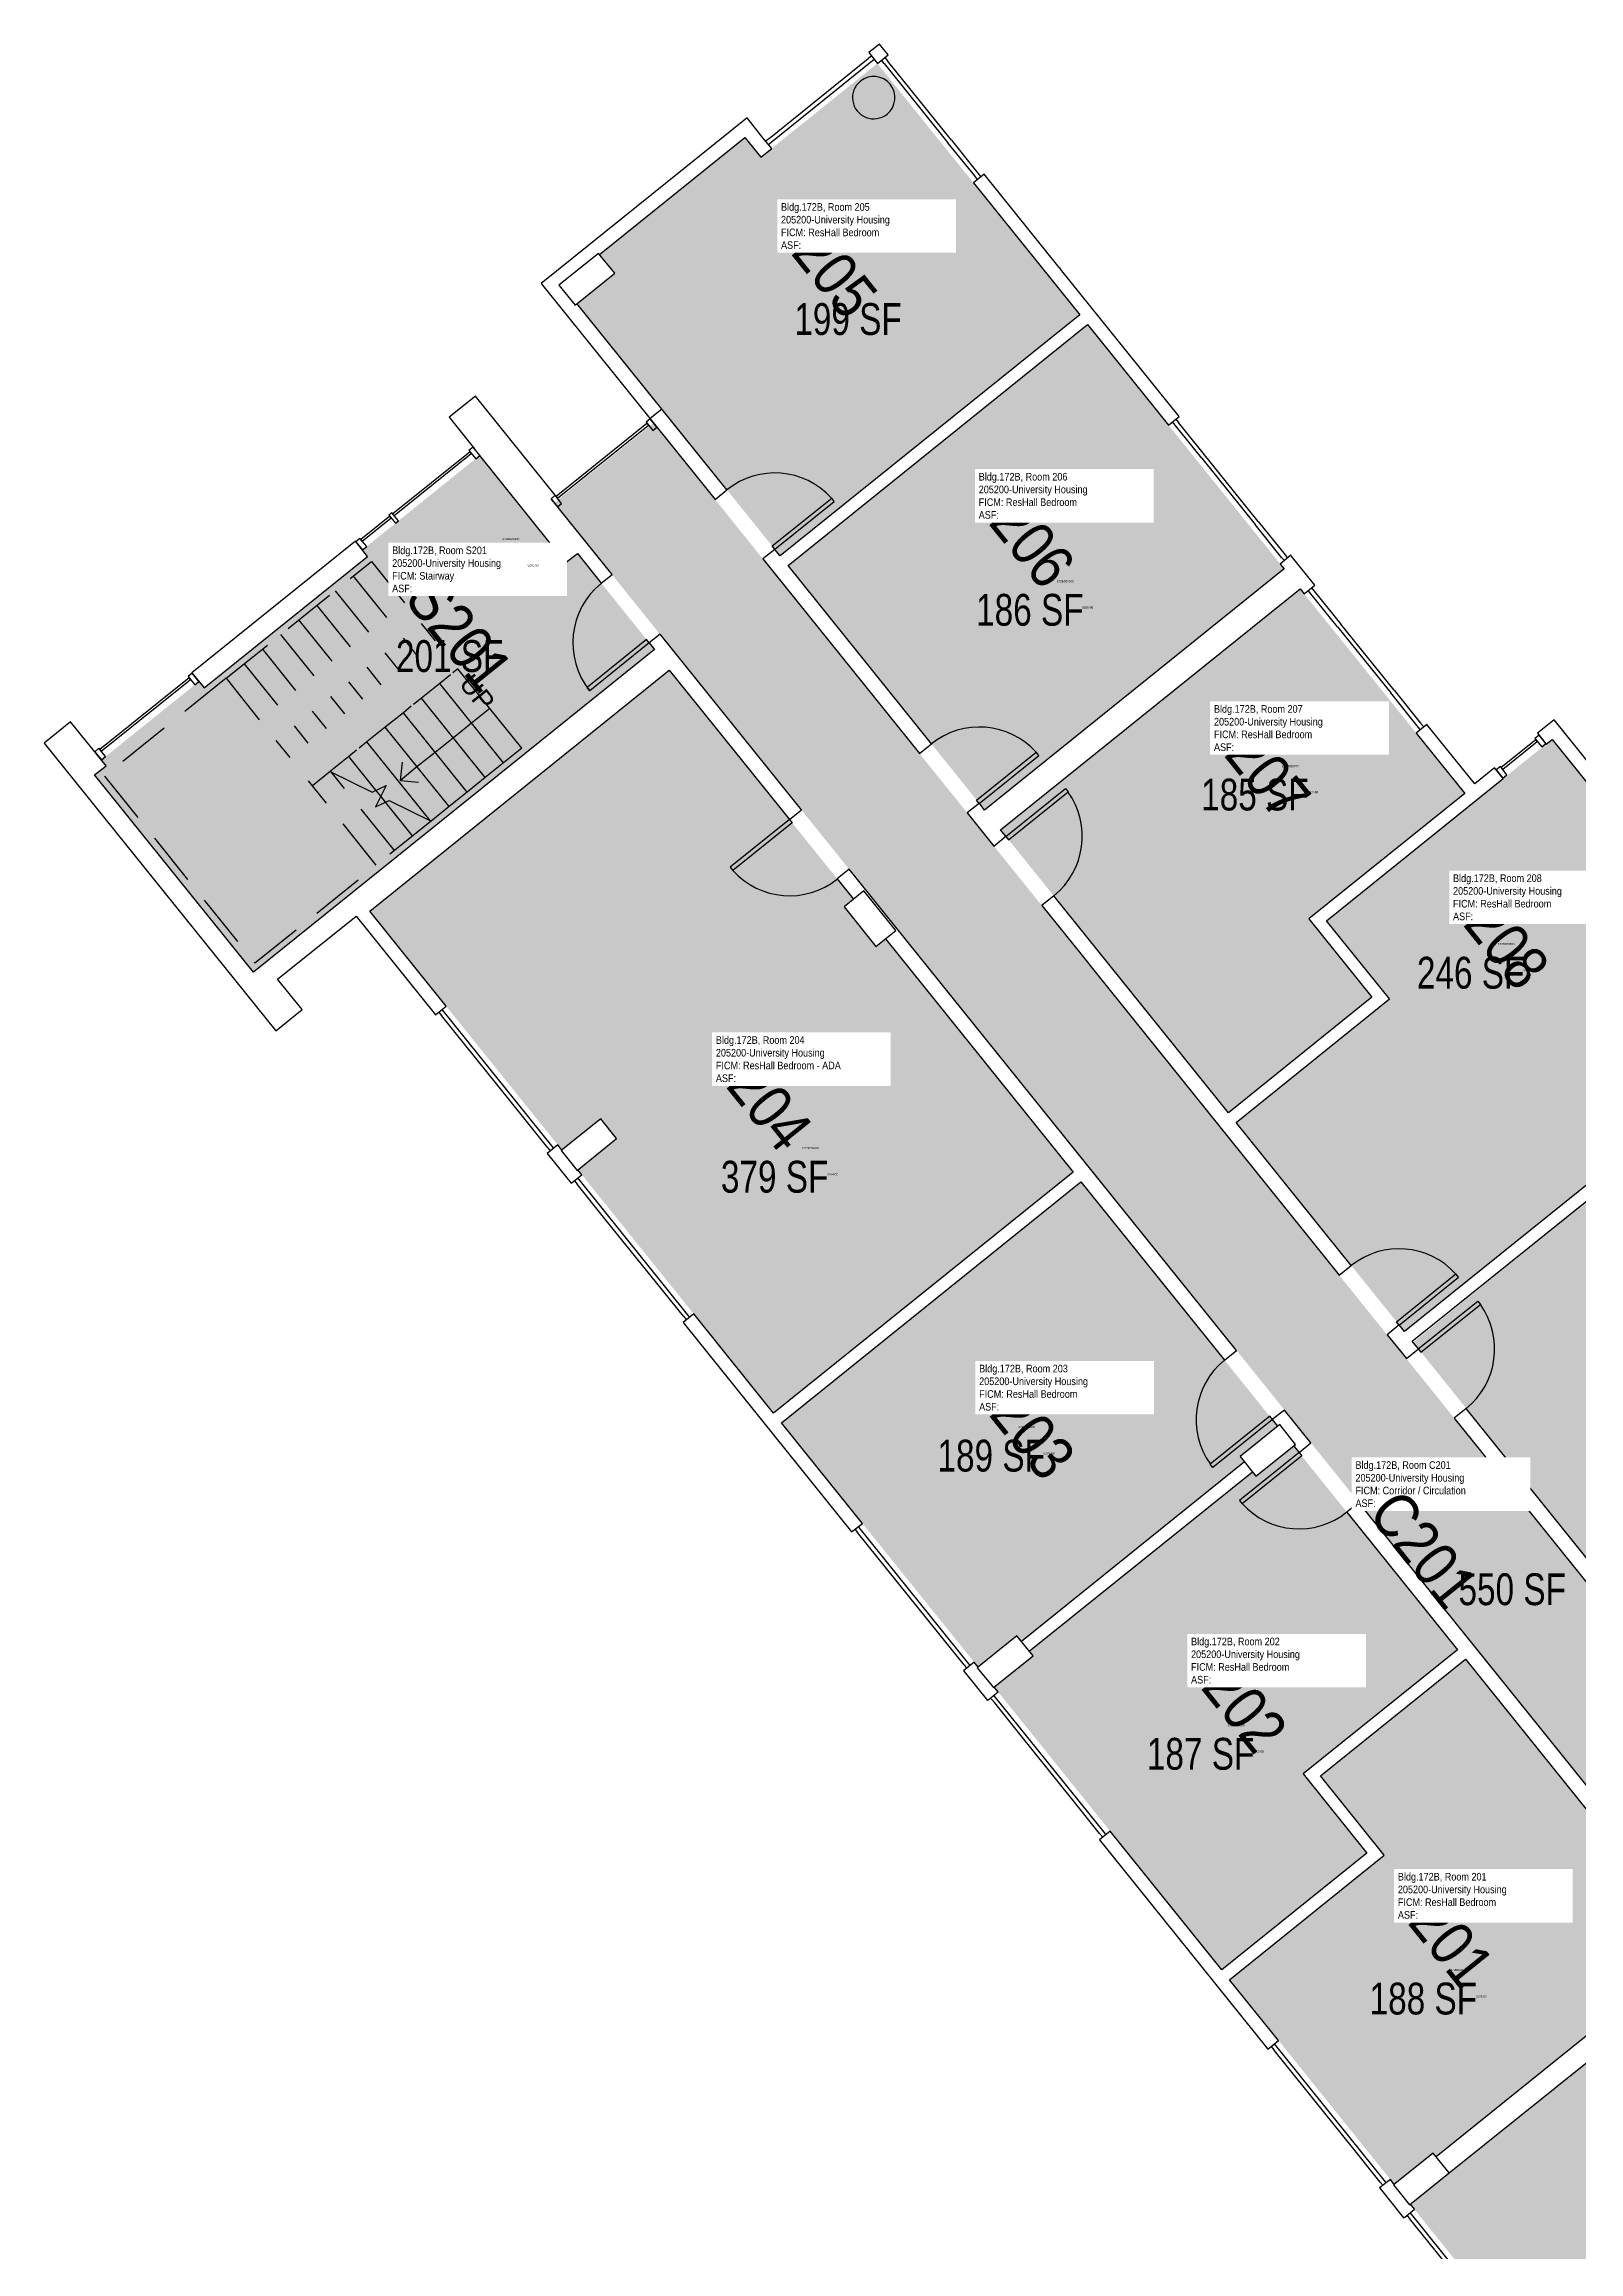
# Model space of a CAD drawing. Header units: inches. Extents: x 69233640 to 69235941, y 27660565 to 27663153.
# Drawn here: x 69233640 to 69234363, y 27662112 to 27663153 of the extents above; entities that cross this region are included whole.
import ezdxf
from ezdxf.enums import TextEntityAlignment as Align

# ---------------------------------------------------------------- set-up
doc = ezdxf.new("R2010")
doc.units = ezdxf.units.IN
doc.header["$LTSCALE"] = 100
doc.header["$MEASUREMENT"] = 0
doc.linetypes.add('DASHED2', pattern=[0.375, 0.25, -0.125])
for name, color, linetype in [('A-COLS', 5, 'CONTINUOUS'), ('A-DOOR', 2, 'CONTINUOUS'), ('A-FLOR', 3, 'CONTINUOUS'), ('A-GLAZ', 1, 'CONTINUOUS'), ('A-IDEN-RNUM', 7, 'CONTINUOUS'), ('A-IDEN-SNUM', 4, 'CONTINUOUS'), ('A-IDEN-VNUM', 4, 'CONTINUOUS'), ('A-WALL', 5, 'CONTINUOUS'), ('AREA-TEXT', 3, 'CONTINUOUS'), ('Rooms-Category-Color', 7, 'CONTINUOUS'), ('Rooms-College-Color', 7, 'CONTINUOUS'), ('Rooms-Department-Color', 7, 'CONTINUOUS'), ('Rooms-Division-Color', 7, 'CONTINUOUS'), ('Rooms-Information', 7, 'CONTINUOUS')]:
    doc.layers.add(name, color=color, linetype=linetype)
doc.styles.add('Arial', font='arial.ttf')
doc.styles.add('CP_AREA', font='arial.ttf', dxfattribs={"height": 15})
doc.styles.add('CP_ROOMSNUMBER', font='arial.ttf', dxfattribs={"height": 1})
doc.styles.add('CP_ROOMVNUMBER', font='arial.ttf', dxfattribs={"width": 0.85, "height": 0.075})

# ---------------------------------------------------------------- blocks, each defined once
blk = doc.blocks.new('Single-Flush Vision - 36_ x 84__90 MIN-2053313-LEVEL 2')
at = {"layer": 'A-DOOR'}
for p, q in [((16, -3.25), (16, -39.25)), ((18, -3.25), (16, -3.25)), ((18, -3.25), (18, -39.25)), ((18, -39.25), (16, -39.25))]:
    blk.add_line(p, q, dxfattribs=at)
at = {"layer": 'A-DOOR', "lineweight": 25}
blk.add_arc((18, -3.25), 36, 180, 270, dxfattribs=at)
blk = doc.blocks.new('08_Single-Flush - 08 Door_Single-Flush  3_-0_ x 7_-0_-3899613-LEVEL 2')
at = {"layer": 'A-DOOR'}
for p, q in [((16, 3.6), (16, 39.6)), ((18, 39.6), (16, 39.6)), ((18, 3.6), (18, 39.6)), ((18, 3.6), (16, 3.6))]:
    blk.add_line(p, q, dxfattribs=at)
at = {"layer": 'A-DOOR', "lineweight": 25}
blk.add_arc((18, 3.6), 36, 93.1847, 180, dxfattribs=at)
blk = doc.blocks.new('08_Single-Flush - 08 Door_Single-Flush  3_-0_ x 7_-0_-3899614-LEVEL 2')
at = {"layer": 'A-DOOR'}
for p, q in [((16, -3.6), (16, -39.6)), ((18, -3.6), (16, -3.6)), ((18, -3.6), (18, -39.6)), ((18, -39.6), (16, -39.6))]:
    blk.add_line(p, q, dxfattribs=at)
at = {"layer": 'A-DOOR', "lineweight": 25}
blk.add_arc((18, -3.6), 36, 180, 266.8153, dxfattribs=at)

msp = doc.modelspace()

# ---------------------------------------------------------------- hatches: boundary and pattern name
at = {"layer": 'Rooms-Category-Color', "true_color": 0x728ef3}
for points in [[(69233901.5, 27663054.2), (69233908.7, 27663045.3), (69233890.9, 27663031), (69233929.2, 27662983.4), (69233930.9, 27662981.3), (69233932.6, 27662979.2), (69233986.7, 27662912), (69234127.9, 27663025.7), (69234032.5, 27663144.2), (69233977.6, 27663100), (69233970.1, 27663109.3)], [(69234083.1, 27662792.2), (69234224.3, 27662905.9), (69234131.6, 27663021.1), (69233990.4, 27662907.5)], [(69234231.8, 27662896.5), (69234090.6, 27662782.9), (69234198, 27662649.5), (69234265.7, 27662704), (69234236, 27662740.9), (69234309.5, 27662800)], [(69233983.6, 27662507.8), (69234124.9, 27662621.5), (69234036.3, 27662731.5), (69234031.8, 27662727.9), (69234016.8, 27662746.6), (69234021.3, 27662750.2), (69233934.4, 27662858.1), (69233793.2, 27662744.5), (69233883.8, 27662631.9), (69233902.1, 27662646.6), (69233909.6, 27662637.3), (69233891.3, 27662622.6)], [(69234315.7, 27662797.5), (69234313.1, 27662795.4), (69234244.3, 27662740), (69234274, 27662703.1), (69234201.6, 27662644.9), (69234281, 27662546.3), (69234403.9, 27662645.2), (69234402.2, 27662647.3), (69234420.9, 27662662.4), (69234422.6, 27662660.2), (69234459.6, 27662690), (69234350.6, 27662825.5)], [(69234285.1, 27662541.2), (69234394.1, 27662405.6), (69234461.9, 27662460.2), (69234431.8, 27662497.6), (69234505.3, 27662556.7), (69234428, 27662652.7), (69234409.8, 27662638), (69234407.6, 27662640.6)], [(69234128.5, 27662616.9), (69233987.3, 27662503.3), (69234080, 27662388.1), (69234098.3, 27662402.8), (69234100.5, 27662400.2), (69234205.6, 27662484.8), (69234203.5, 27662487.4), (69234221.2, 27662501.7)], [(69234306, 27662396.3), (69234228.8, 27662492.3), (69234211, 27662478.1), (69234209.3, 27662480.2), (69234104.1, 27662395.6), (69234105.9, 27662393.4), (69234087.6, 27662378.7), (69234194.9, 27662245.3), (69234263.3, 27662300.3), (69234233.2, 27662337.7)], [(69234276.2, 27662144.2), (69234294.6, 27662158.9), (69234295.9, 27662157.2), (69234418.8, 27662256.1), (69234309.7, 27662391.8), (69234241.4, 27662336.8), (69234271.5, 27662299.4), (69234198.6, 27662240.7)], [(69234425.6, 27662248.9), (69234283.8, 27662134.8), (69234436.4, 27661945.1), (69234515.7, 27662008.9), (69234485.5, 27662046.4), (69234544.9, 27662094.2), (69234449.3, 27662213.9), (69234452, 27662216.1)]]:
    msp.add_hatch(color=171, dxfattribs=at).paths.add_polyline_path(points)
at = {"layer": 'Rooms-Category-Color', "true_color": 0xadadad}
for points in [[(69234280.8, 27662535), (69234280.2, 27662535.7), (69234275.3, 27662541.7), (69234194.1, 27662642.6), (69234081.2, 27662783), (69233982.9, 27662905.2), (69233927, 27662974.7), (69233925.1, 27662973.2), (69233880.7, 27662937.5), (69233880.2, 27662937.1), (69233890.6, 27662924.1), (69233896.1, 27662917.3), (69233936.3, 27662867.3), (69234132.4, 27662623.7), (69234230.9, 27662501.3), (69234313.5, 27662398.6), (69234427.6, 27662256.8), (69234430.7, 27662253), (69234457.1, 27662220.1), (69234506.1, 27662159.2), (69234555.1, 27662098.4), (69234584.9, 27662061.3), (69234627.2, 27662008.7), (69234658.2, 27661970.2), (69234658.5, 27661969.8), (69234708.4, 27661907.8), (69234755.2, 27661945.4), (69234670, 27662051.2), (69234586.6, 27662154.9), (69234473.4, 27662295.5), (69234390.3, 27662398.8), (69234282.8, 27662532.4)], [(69233783.2, 27662751.8), (69233927.5, 27662867.9), (69233891.1, 27662913.2), (69233885.7, 27662908.9), (69233880.2, 27662915.7), (69233845.1, 27662959.4), (69233789.8, 27662914.9), (69233792.2, 27662911.8), (69233715.1, 27662849.8), (69233712.7, 27662852.8), (69233666.7, 27662815.8), (69233668.9, 27662813.1), (69233663.5, 27662808.8), (69233738.4, 27662715.8)]]:
    msp.add_hatch(color=253, dxfattribs=at).paths.add_polyline_path(points)
at = {"layer": 'Rooms-College-Color', "true_color": 0xadadad}
for points in [[(69233901.5, 27663054.2), (69233908.7, 27663045.3), (69233890.9, 27663031), (69233929.2, 27662983.4), (69233930.9, 27662981.3), (69233932.6, 27662979.2), (69233986.7, 27662912), (69234127.9, 27663025.7), (69234032.5, 27663144.2), (69233977.6, 27663100), (69233970.1, 27663109.3)], [(69234083.1, 27662792.2), (69234224.3, 27662905.9), (69234131.6, 27663021.1), (69233990.4, 27662907.5)], [(69234280.8, 27662535), (69234280.2, 27662535.7), (69234275.3, 27662541.7), (69234194.1, 27662642.6), (69234081.2, 27662783), (69233982.9, 27662905.2), (69233927, 27662974.7), (69233925.1, 27662973.2), (69233880.7, 27662937.5), (69233880.2, 27662937.1), (69233890.6, 27662924.1), (69233896.1, 27662917.3), (69233936.3, 27662867.3), (69234132.4, 27662623.7), (69234230.9, 27662501.3), (69234313.5, 27662398.6), (69234427.6, 27662256.8), (69234430.7, 27662253), (69234457.1, 27662220.1), (69234506.1, 27662159.2), (69234555.1, 27662098.4), (69234584.9, 27662061.3), (69234627.2, 27662008.7), (69234658.2, 27661970.2), (69234658.5, 27661969.8), (69234708.4, 27661907.8), (69234755.2, 27661945.4), (69234670, 27662051.2), (69234586.6, 27662154.9), (69234473.4, 27662295.5), (69234390.3, 27662398.8), (69234282.8, 27662532.4)], [(69233783.2, 27662751.8), (69233927.5, 27662867.9), (69233891.1, 27662913.2), (69233885.7, 27662908.9), (69233880.2, 27662915.7), (69233845.1, 27662959.4), (69233789.8, 27662914.9), (69233792.2, 27662911.8), (69233715.1, 27662849.8), (69233712.7, 27662852.8), (69233666.7, 27662815.8), (69233668.9, 27662813.1), (69233663.5, 27662808.8), (69233738.4, 27662715.8)], [(69234231.8, 27662896.5), (69234090.6, 27662782.9), (69234198, 27662649.5), (69234265.7, 27662704), (69234236, 27662740.9), (69234309.5, 27662800)], [(69233983.6, 27662507.8), (69234124.9, 27662621.5), (69234036.3, 27662731.5), (69234031.8, 27662727.9), (69234016.8, 27662746.6), (69234021.3, 27662750.2), (69233934.4, 27662858.1), (69233793.2, 27662744.5), (69233883.8, 27662631.9), (69233902.1, 27662646.6), (69233909.6, 27662637.3), (69233891.3, 27662622.6)], [(69234315.7, 27662797.5), (69234313.1, 27662795.4), (69234244.3, 27662740), (69234274, 27662703.1), (69234201.6, 27662644.9), (69234281, 27662546.3), (69234403.9, 27662645.2), (69234402.2, 27662647.3), (69234420.9, 27662662.4), (69234422.6, 27662660.2), (69234459.6, 27662690), (69234350.6, 27662825.5)], [(69234285.1, 27662541.2), (69234394.1, 27662405.6), (69234461.9, 27662460.2), (69234431.8, 27662497.6), (69234505.3, 27662556.7), (69234428, 27662652.7), (69234409.8, 27662638), (69234407.6, 27662640.6)], [(69234128.5, 27662616.9), (69233987.3, 27662503.3), (69234080, 27662388.1), (69234098.3, 27662402.8), (69234100.5, 27662400.2), (69234205.6, 27662484.8), (69234203.5, 27662487.4), (69234221.2, 27662501.7)], [(69234306, 27662396.3), (69234228.8, 27662492.3), (69234211, 27662478.1), (69234209.3, 27662480.2), (69234104.1, 27662395.6), (69234105.9, 27662393.4), (69234087.6, 27662378.7), (69234194.9, 27662245.3), (69234263.3, 27662300.3), (69234233.2, 27662337.7)], [(69234276.2, 27662144.2), (69234294.6, 27662158.9), (69234295.9, 27662157.2), (69234418.8, 27662256.1), (69234309.7, 27662391.8), (69234241.4, 27662336.8), (69234271.5, 27662299.4), (69234198.6, 27662240.7)], [(69234425.6, 27662248.9), (69234283.8, 27662134.8), (69234436.4, 27661945.1), (69234515.7, 27662008.9), (69234485.5, 27662046.4), (69234544.9, 27662094.2), (69234449.3, 27662213.9), (69234452, 27662216.1)]]:
    msp.add_hatch(color=253, dxfattribs=at).paths.add_polyline_path(points)
at = {"layer": 'Rooms-Department-Color', "true_color": 0x604aed}
for points in [[(69233901.5, 27663054.2), (69233908.7, 27663045.3), (69233890.9, 27663031), (69233929.2, 27662983.4), (69233930.9, 27662981.3), (69233932.6, 27662979.2), (69233986.7, 27662912), (69234127.9, 27663025.7), (69234032.5, 27663144.2), (69233977.6, 27663100), (69233970.1, 27663109.3)], [(69234083.1, 27662792.2), (69234224.3, 27662905.9), (69234131.6, 27663021.1), (69233990.4, 27662907.5)], [(69234231.8, 27662896.5), (69234090.6, 27662782.9), (69234198, 27662649.5), (69234265.7, 27662704), (69234236, 27662740.9), (69234309.5, 27662800)], [(69233983.6, 27662507.8), (69234124.9, 27662621.5), (69234036.3, 27662731.5), (69234031.8, 27662727.9), (69234016.8, 27662746.6), (69234021.3, 27662750.2), (69233934.4, 27662858.1), (69233793.2, 27662744.5), (69233883.8, 27662631.9), (69233902.1, 27662646.6), (69233909.6, 27662637.3), (69233891.3, 27662622.6)], [(69234315.7, 27662797.5), (69234313.1, 27662795.4), (69234244.3, 27662740), (69234274, 27662703.1), (69234201.6, 27662644.9), (69234281, 27662546.3), (69234403.9, 27662645.2), (69234402.2, 27662647.3), (69234420.9, 27662662.4), (69234422.6, 27662660.2), (69234459.6, 27662690), (69234350.6, 27662825.5)], [(69234285.1, 27662541.2), (69234394.1, 27662405.6), (69234461.9, 27662460.2), (69234431.8, 27662497.6), (69234505.3, 27662556.7), (69234428, 27662652.7), (69234409.8, 27662638), (69234407.6, 27662640.6)], [(69234128.5, 27662616.9), (69233987.3, 27662503.3), (69234080, 27662388.1), (69234098.3, 27662402.8), (69234100.5, 27662400.2), (69234205.6, 27662484.8), (69234203.5, 27662487.4), (69234221.2, 27662501.7)], [(69234306, 27662396.3), (69234228.8, 27662492.3), (69234211, 27662478.1), (69234209.3, 27662480.2), (69234104.1, 27662395.6), (69234105.9, 27662393.4), (69234087.6, 27662378.7), (69234194.9, 27662245.3), (69234263.3, 27662300.3), (69234233.2, 27662337.7)], [(69234276.2, 27662144.2), (69234294.6, 27662158.9), (69234295.9, 27662157.2), (69234418.8, 27662256.1), (69234309.7, 27662391.8), (69234241.4, 27662336.8), (69234271.5, 27662299.4), (69234198.6, 27662240.7)], [(69234425.6, 27662248.9), (69234283.8, 27662134.8), (69234436.4, 27661945.1), (69234515.7, 27662008.9), (69234485.5, 27662046.4), (69234544.9, 27662094.2), (69234449.3, 27662213.9), (69234452, 27662216.1)]]:
    msp.add_hatch(color=173, dxfattribs=at).paths.add_polyline_path(points)
at = {"layer": 'Rooms-Department-Color', "true_color": 0xacacac}
for points in [[(69234280.8, 27662535), (69234280.2, 27662535.7), (69234275.3, 27662541.7), (69234194.1, 27662642.6), (69234081.2, 27662783), (69233982.9, 27662905.2), (69233927, 27662974.7), (69233925.1, 27662973.2), (69233880.7, 27662937.5), (69233880.2, 27662937.1), (69233890.6, 27662924.1), (69233896.1, 27662917.3), (69233936.3, 27662867.3), (69234132.4, 27662623.7), (69234230.9, 27662501.3), (69234313.5, 27662398.6), (69234427.6, 27662256.8), (69234430.7, 27662253), (69234457.1, 27662220.1), (69234506.1, 27662159.2), (69234555.1, 27662098.4), (69234584.9, 27662061.3), (69234627.2, 27662008.7), (69234658.2, 27661970.2), (69234658.5, 27661969.8), (69234708.4, 27661907.8), (69234755.2, 27661945.4), (69234670, 27662051.2), (69234586.6, 27662154.9), (69234473.4, 27662295.5), (69234390.3, 27662398.8), (69234282.8, 27662532.4)], [(69233783.2, 27662751.8), (69233927.5, 27662867.9), (69233891.1, 27662913.2), (69233885.7, 27662908.9), (69233880.2, 27662915.7), (69233845.1, 27662959.4), (69233789.8, 27662914.9), (69233792.2, 27662911.8), (69233715.1, 27662849.8), (69233712.7, 27662852.8), (69233666.7, 27662815.8), (69233668.9, 27662813.1), (69233663.5, 27662808.8), (69233738.4, 27662715.8)]]:
    msp.add_hatch(color=253, dxfattribs=at).paths.add_polyline_path(points)
at = {"layer": 'Rooms-Division-Color', "true_color": 0x604aed}
for points in [[(69233901.5, 27663054.2), (69233908.7, 27663045.3), (69233890.9, 27663031), (69233929.2, 27662983.4), (69233930.9, 27662981.3), (69233932.6, 27662979.2), (69233986.7, 27662912), (69234127.9, 27663025.7), (69234032.5, 27663144.2), (69233977.6, 27663100), (69233970.1, 27663109.3)], [(69234083.1, 27662792.2), (69234224.3, 27662905.9), (69234131.6, 27663021.1), (69233990.4, 27662907.5)], [(69234231.8, 27662896.5), (69234090.6, 27662782.9), (69234198, 27662649.5), (69234265.7, 27662704), (69234236, 27662740.9), (69234309.5, 27662800)], [(69233983.6, 27662507.8), (69234124.9, 27662621.5), (69234036.3, 27662731.5), (69234031.8, 27662727.9), (69234016.8, 27662746.6), (69234021.3, 27662750.2), (69233934.4, 27662858.1), (69233793.2, 27662744.5), (69233883.8, 27662631.9), (69233902.1, 27662646.6), (69233909.6, 27662637.3), (69233891.3, 27662622.6)], [(69234315.7, 27662797.5), (69234313.1, 27662795.4), (69234244.3, 27662740), (69234274, 27662703.1), (69234201.6, 27662644.9), (69234281, 27662546.3), (69234403.9, 27662645.2), (69234402.2, 27662647.3), (69234420.9, 27662662.4), (69234422.6, 27662660.2), (69234459.6, 27662690), (69234350.6, 27662825.5)], [(69234285.1, 27662541.2), (69234394.1, 27662405.6), (69234461.9, 27662460.2), (69234431.8, 27662497.6), (69234505.3, 27662556.7), (69234428, 27662652.7), (69234409.8, 27662638), (69234407.6, 27662640.6)], [(69234128.5, 27662616.9), (69233987.3, 27662503.3), (69234080, 27662388.1), (69234098.3, 27662402.8), (69234100.5, 27662400.2), (69234205.6, 27662484.8), (69234203.5, 27662487.4), (69234221.2, 27662501.7)], [(69234306, 27662396.3), (69234228.8, 27662492.3), (69234211, 27662478.1), (69234209.3, 27662480.2), (69234104.1, 27662395.6), (69234105.9, 27662393.4), (69234087.6, 27662378.7), (69234194.9, 27662245.3), (69234263.3, 27662300.3), (69234233.2, 27662337.7)], [(69234276.2, 27662144.2), (69234294.6, 27662158.9), (69234295.9, 27662157.2), (69234418.8, 27662256.1), (69234309.7, 27662391.8), (69234241.4, 27662336.8), (69234271.5, 27662299.4), (69234198.6, 27662240.7)], [(69234425.6, 27662248.9), (69234283.8, 27662134.8), (69234436.4, 27661945.1), (69234515.7, 27662008.9), (69234485.5, 27662046.4), (69234544.9, 27662094.2), (69234449.3, 27662213.9), (69234452, 27662216.1)]]:
    msp.add_hatch(color=173, dxfattribs=at).paths.add_polyline_path(points)
at = {"layer": 'Rooms-Division-Color', "true_color": 0xadadad}
for points in [[(69234280.8, 27662535), (69234280.2, 27662535.7), (69234275.3, 27662541.7), (69234194.1, 27662642.6), (69234081.2, 27662783), (69233982.9, 27662905.2), (69233927, 27662974.7), (69233925.1, 27662973.2), (69233880.7, 27662937.5), (69233880.2, 27662937.1), (69233890.6, 27662924.1), (69233896.1, 27662917.3), (69233936.3, 27662867.3), (69234132.4, 27662623.7), (69234230.9, 27662501.3), (69234313.5, 27662398.6), (69234427.6, 27662256.8), (69234430.7, 27662253), (69234457.1, 27662220.1), (69234506.1, 27662159.2), (69234555.1, 27662098.4), (69234584.9, 27662061.3), (69234627.2, 27662008.7), (69234658.2, 27661970.2), (69234658.5, 27661969.8), (69234708.4, 27661907.8), (69234755.2, 27661945.4), (69234670, 27662051.2), (69234586.6, 27662154.9), (69234473.4, 27662295.5), (69234390.3, 27662398.8), (69234282.8, 27662532.4)], [(69233783.2, 27662751.8), (69233927.5, 27662867.9), (69233891.1, 27662913.2), (69233885.7, 27662908.9), (69233880.2, 27662915.7), (69233845.1, 27662959.4), (69233789.8, 27662914.9), (69233792.2, 27662911.8), (69233715.1, 27662849.8), (69233712.7, 27662852.8), (69233666.7, 27662815.8), (69233668.9, 27662813.1), (69233663.5, 27662808.8), (69233738.4, 27662715.8)]]:
    msp.add_hatch(color=253, dxfattribs=at).paths.add_polyline_path(points)

# ---------------------------------------------------------------- linework, layer by layer
at = {"layer": 'A-COLS', "lineweight": -3}
for p, q in [((69233901.1, 27663054.6), (69233882.4, 27663039.6)), ((69233908.7, 27663045.3), (69233901.1, 27663054.6)), ((69233890, 27663030.3), (69233908.7, 27663045.3)), ((69233882.4, 27663039.6), (69233890, 27663030.3)), ((69234026.1, 27662754.1), (69234016.8, 27662746.6)), ((69234041.2, 27662735.4), (69234026.1, 27662754.1)), ((69234016.8, 27662746.6), (69234031.8, 27662727.9)), ((69234031.8, 27662727.9), (69234041.2, 27662735.4)), ((69233902.1, 27662646.6), (69233883.4, 27662631.6)), ((69233909.6, 27662637.3), (69233902.1, 27662646.6)), ((69233883.4, 27662631.6), (69233891, 27662622.3)), ((69233891, 27662622.3), (69233909.6, 27662637.3)), ((69234222.2, 27662502.5), (69234203.5, 27662487.4)), ((69234229.7, 27662493.1), (69234222.2, 27662502.5)), ((69234211, 27662478.1), (69234229.7, 27662493.1)), ((69234203.5, 27662487.4), (69234211, 27662478.1)), ((69234098.3, 27662402.8), (69234079.6, 27662387.7)), ((69234105.9, 27662393.4), (69234098.3, 27662402.8)), ((69234079.6, 27662387.7), (69234087.2, 27662378.4)), ((69234087.2, 27662378.4), (69234105.9, 27662393.4)), ((69234294.6, 27662158.9), (69234275.9, 27662143.9)), ((69234302.1, 27662149.6), (69234294.6, 27662158.9)), ((69234283.4, 27662134.5), (69234302.1, 27662149.6)), ((69234275.9, 27662143.9), (69234283.4, 27662134.5))]:
    msp.add_line(p, q, dxfattribs=at)
for start, end in [(308.8208, 128.8208), (128.8208, 308.8208)]:
    msp.add_arc((69234030.8, 27663128.1), 10, start, end, dxfattribs=at)
at = {"layer": 'A-FLOR', "linetype": 'DASHED2', "lineweight": -3}
for p, q in [((69233725.5, 27662854.3), (69233794, 27662909.4)), ((69233794, 27662909.4), (69233824.1, 27662872)), ((69233785.4, 27662902.5), (69233815.5, 27662865.1)), ((69233768.3, 27662888.7), (69233798.4, 27662851.3)), ((69233776.9, 27662895.6), (69233807, 27662858.2)), ((69233759.7, 27662881.8), (69233789.8, 27662844.4)), ((69233742.6, 27662868), (69233772.7, 27662830.6)), ((69233751.2, 27662874.9), (69233781.3, 27662837.5)), ((69233734, 27662861.1), (69233764.1, 27662823.8)), ((69233725.5, 27662854.3), (69233668.2, 27662808.2)), ((69233725.5, 27662854.3), (69233755.5, 27662816.9)), ((69233668.2, 27662808.2), (69233739, 27662720.1)), ((69233766.2, 27662803.6), (69233764.3, 27662805.9)), ((69233774.6, 27662810.4), (69233766.2, 27662803.6)), ((69233804.9, 27662773.1), (69233775, 27662810.2)), ((69233796.3, 27662766.2), (69233766.2, 27662803.6)), ((69233798.4, 27662798.7), (69233796.1, 27662801.5)), ((69233813.4, 27662780), (69233800.7, 27662795.9)), ((69233822.2, 27662787), (69233796.3, 27662766.2)), ((69233822, 27662786.9), (69233821.7, 27662787.2)), ((69233739, 27662720.1), (69233796.3, 27662766.2))]:
    msp.add_line(p, q, dxfattribs=at)
at = {"layer": 'A-FLOR', "lineweight": -3}
for p, q in [((69233831.3, 27662856), (69233826.2, 27662851.9)), ((69233834.8, 27662858.8), (69233832.4, 27662856.9)), ((69233864.9, 27662821.4), (69233834.8, 27662858.8)), ((69233826.2, 27662851.9), (69233817.6, 27662845)), ((69233856.3, 27662814.5), (69233826.2, 27662851.9)), ((69233809.1, 27662838.1), (69233800.5, 27662831.2)), ((69233812.8, 27662841.1), (69233809.1, 27662838.1)), ((69233839.1, 27662800.7), (69233809.1, 27662838.1)), ((69233817.6, 27662845), (69233813.9, 27662842)), ((69233847.7, 27662807.6), (69233817.6, 27662845)), ((69233849.8, 27662840.1), (69233841.2, 27662833.2)), ((69233800.5, 27662831.2), (69233791.9, 27662824.3)), ((69233830.6, 27662793.8), (69233800.5, 27662831.2)), ((69233832.7, 27662826.3), (69233824.1, 27662819.4)), ((69233841.2, 27662833.2), (69233832.7, 27662826.3)), ((69233783.3, 27662817.4), (69233774.8, 27662810.5)), ((69233787, 27662820.4), (69233783.3, 27662817.4)), ((69233796.1, 27662801.5), (69233783.3, 27662817.4)), ((69233791.9, 27662824.3), (69233788.2, 27662821.3)), ((69233821.7, 27662787.2), (69233791.9, 27662824.3)), ((69233807.7, 27662806.2), (69233808.7, 27662814.7)), ((69233824.1, 27662819.4), (69233815.5, 27662812.5)), ((69233856.3, 27662814.5), (69233847.7, 27662807.6)), ((69233864.9, 27662821.4), (69233856.3, 27662814.5)), ((69233774.8, 27662810.5), (69233774.6, 27662810.4)), ((69233774.6, 27662810.4), (69233794.4, 27662800.7)), ((69233775, 27662810.2), (69233774.8, 27662810.5)), ((69233815.5, 27662812.5), (69233807.7, 27662806.2)), ((69233807.7, 27662806.2), (69233816.2, 27662805.3)), ((69233847.7, 27662807.6), (69233839.1, 27662800.7)), ((69233794.4, 27662800.7), (69233800.9, 27662803.8)), ((69233800.9, 27662803.8), (69233795.9, 27662793.7)), ((69233795.9, 27662793.7), (69233802.4, 27662796.7)), ((69233800.7, 27662795.9), (69233798.4, 27662798.7)), ((69233802.4, 27662796.7), (69233822.2, 27662787)), ((69233830.6, 27662793.8), (69233822.2, 27662787)), ((69233839.1, 27662800.7), (69233830.6, 27662793.8))]:
    msp.add_line(p, q, dxfattribs=at)
at = {"layer": 'A-GLAZ', "lineweight": -3}
for p, q in [((69234029.8, 27663147.7), (69234028.2, 27663146.5)), ((69233981.5, 27663106.3), (69234031, 27663146.2)), ((69233997, 27663121.4), (69234028.2, 27663146.5)), ((69234035.7, 27663144.2), (69234034.5, 27663145.7)), ((69234035.7, 27663144.2), (69234065.8, 27663106.8)), ((69234036, 27663147), (69234037.3, 27663145.4)), ((69234067.4, 27663108), (69234037.3, 27663145.4)), ((69233981.5, 27663108.9), (69233997, 27663121.4)), ((69233981.5, 27663108.9), (69233979.9, 27663107.6)), ((69233981.2, 27663106), (69233981.5, 27663106.3)), ((69234078.4, 27663091.2), (69234065.8, 27663106.8)), ((69234067.4, 27663108), (69234079.9, 27663092.5)), ((69234079.6, 27663089.6), (69234078.4, 27663091.2)), ((69234079.8, 27663089.5), (69234079.6, 27663089.6)), ((69234079.9, 27663092.5), (69234081.2, 27663090.9)), ((69233923.9, 27662974.5), (69233881.1, 27662940)), ((69233881.7, 27662939.2), (69233924.6, 27662973.7)), ((69233924.6, 27662973.7), (69233923.9, 27662974.5)), ((69234185.5, 27662958.1), (69234171.7, 27662975.2)), ((69234173.3, 27662976.5), (69234174.5, 27662974.9)), ((69234212.1, 27662928.2), (69234174.5, 27662974.9)), ((69233840.5, 27662961.1), (69233804.1, 27662931.8)), ((69233804.7, 27662931), (69233841.1, 27662960.3)), ((69233841.1, 27662960.3), (69233840.5, 27662961.1)), ((69234185.5, 27662958.1), (69234210.6, 27662926.9)), ((69233880.6, 27662940.6), (69233878.7, 27662939)), ((69233883.7, 27662936.7), (69233880.6, 27662940.6)), ((69233881.1, 27662940), (69233881.7, 27662939.2)), ((69233802.7, 27662930.7), (69233789.1, 27662919.7)), ((69233789.7, 27662919), (69233803.4, 27662929.9)), ((69233803.6, 27662932.4), (69233802.3, 27662931.3)), ((69233802.3, 27662931.3), (69233805.4, 27662927.4)), ((69233803.4, 27662929.9), (69233802.7, 27662930.7)), ((69233806.8, 27662928.5), (69233803.6, 27662932.4)), ((69233878.7, 27662939), (69233881.8, 27662935.1)), ((69233881.8, 27662935.1), (69233883.7, 27662936.7)), ((69233788.6, 27662920.3), (69233786.7, 27662918.7)), ((69233786.7, 27662918.7), (69233789.8, 27662914.9)), ((69233791.8, 27662916.4), (69233788.6, 27662920.3)), ((69233789.1, 27662919.7), (69233789.7, 27662919)), ((69233805.4, 27662927.4), (69233806.8, 27662928.5)), ((69234223.1, 27662911.3), (69234210.6, 27662926.9)), ((69234212.1, 27662928.2), (69234224.7, 27662912.6)), ((69233789.8, 27662914.9), (69233791.8, 27662916.4)), ((69234224.4, 27662909.8), (69234223.1, 27662911.3)), ((69234224.7, 27662912.6), (69234225.9, 27662911)), ((69234236.9, 27662894.2), (69234235.6, 27662895.7)), ((69234249.4, 27662878.6), (69234236.9, 27662894.2)), ((69234237.2, 27662897), (69234238.5, 27662895.4)), ((69234238.5, 27662895.4), (69234251, 27662879.9)), ((69234249.4, 27662878.6), (69234274.5, 27662847.4)), ((69234276.1, 27662848.7), (69234251, 27662879.9)), ((69233709.5, 27662856.7), (69233707.6, 27662855.1)), ((69233712.7, 27662852.8), (69233709.5, 27662856.7)), ((69233708.1, 27662854.5), (69233666, 27662820.7)), ((69233666.6, 27662819.9), (69233708.7, 27662853.8)), ((69233707.6, 27662855.1), (69233710.7, 27662851.2)), ((69233708.7, 27662853.8), (69233708.1, 27662854.5)), ((69233710.7, 27662851.2), (69233712.7, 27662852.8)), ((69234287, 27662831.9), (69234274.5, 27662847.4)), ((69234276.1, 27662848.7), (69234288.6, 27662833.1)), ((69234288.3, 27662830.3), (69234287, 27662831.9)), ((69234288.6, 27662833.1), (69234289.9, 27662831.6)), ((69234343, 27662825.3), (69234326.6, 27662812.2)), ((69234344.5, 27662827.5), (69234342.5, 27662825.9)), ((69234342.5, 27662825.9), (69234345.7, 27662822)), ((69234343.6, 27662824.5), (69234343, 27662825.3)), ((69234347.6, 27662823.6), (69234344.5, 27662827.5)), ((69233666, 27662820.7), (69233666.6, 27662819.9)), ((69234327.3, 27662811.4), (69234343.6, 27662824.5)), ((69234345.7, 27662822), (69234347.6, 27662823.6)), ((69234326.6, 27662812.2), (69234327.3, 27662811.4)), ((69233825.8, 27662696.9), (69233827, 27662695.3)), ((69233864.6, 27662648.6), (69233827, 27662695.3)), ((69233879.7, 27662633.1), (69233827.3, 27662698.1)), ((69233877.2, 27662633), (69233864.6, 27662648.6)), ((69233877.2, 27662633), (69233878.4, 27662631.4)), ((69233880, 27662632.7), (69233879.7, 27662633.1)), ((69233889.7, 27662617.4), (69233891, 27662615.8)), ((69233943.6, 27662553.6), (69233891.3, 27662618.7)), ((69233903.5, 27662600.3), (69233891, 27662615.8)), ((69233928.6, 27662569.1), (69233903.5, 27662600.3)), ((69233941.1, 27662553.5), (69233928.6, 27662569.1)), ((69233941.1, 27662553.5), (69233942.4, 27662552)), ((69233943.9, 27662553.2), (69233943.6, 27662553.6)), ((69234022, 27662453), (69234023.2, 27662451.5)), ((69234060.9, 27662404.7), (69234023.2, 27662451.5)), ((69234023.9, 27662453.9), (69234023.5, 27662454.3)), ((69234076.2, 27662388.8), (69234023.9, 27662453.9)), ((69234073.4, 27662389.1), (69234060.9, 27662404.7)), ((69234073.4, 27662389.1), (69234074.6, 27662387.6)), ((69234085.9, 27662373.5), (69234087.2, 27662372)), ((69234099.7, 27662356.4), (69234087.2, 27662372)), ((69234087.8, 27662374.4), (69234087.5, 27662374.8)), ((69234140.1, 27662309.4), (69234087.8, 27662374.4)), ((69234124.8, 27662325.2), (69234099.7, 27662356.4)), ((69234137.3, 27662309.7), (69234124.8, 27662325.2)), ((69234137.3, 27662309.7), (69234138.6, 27662308.1)), ((69234218.2, 27662209.2), (69234219.5, 27662207.6)), ((69234257.1, 27662160.8), (69234219.5, 27662207.6)), ((69234272.1, 27662145.4), (69234219.8, 27662210.4)), ((69234269.6, 27662145.3), (69234257.1, 27662160.8)), ((69234269.6, 27662145.3), (69234270.9, 27662143.7)), ((69234272.4, 27662145), (69234272.1, 27662145.4)), ((69234282.1, 27662129.7), (69234283.4, 27662128.1)), ((69234295.9, 27662112.5), (69234283.4, 27662128.1)), ((69234336, 27662065.9), (69234283.7, 27662130.9)), ((69234321, 27662081.4), (69234295.9, 27662112.5))]:
    msp.add_line(p, q, dxfattribs=at)
at = {"layer": 'A-GLAZ', "lineweight": -3, "extrusion": (0, 0, -1)}
for p, q in [((69233925.4, 27662976.6), (69233923.5, 27662975.1)), ((69233923.5, 27662975.1), (69233926.6, 27662971.2)), ((69233928.5, 27662972.7), (69233925.4, 27662976.6)), ((69233926.6, 27662971.2), (69233928.5, 27662972.7)), ((69233842, 27662963.3), (69233840, 27662961.7)), ((69233840, 27662961.7), (69233843.2, 27662957.8)), ((69233842.6, 27662962.5), (69233842, 27662963.3)), ((69233843.2, 27662957.8), (69233845.1, 27662959.4)), ((69233665.5, 27662821.3), (69233663.6, 27662819.7)), ((69233663.6, 27662819.7), (69233666.7, 27662815.8)), ((69233668.7, 27662817.4), (69233665.5, 27662821.3)), ((69233666.7, 27662815.8), (69233668.7, 27662817.4)), ((69234326.2, 27662812.7), (69234324.2, 27662811.2)), ((69234324.2, 27662811.2), (69234327.4, 27662807.3)), ((69234329.3, 27662808.8), (69234326.2, 27662812.7)), ((69234327.4, 27662807.3), (69234329.3, 27662808.8))]:
    msp.add_line(p, q, dxfattribs=at)
at = {"layer": 'A-WALL', "lineweight": -3}
for p, q in [((69234033.5, 27663153.3), (69234028.5, 27663149.3)), ((69234028.5, 27663149.3), (69234032.6, 27663144.2)), ((69234032.6, 27663144.2), (69234037.6, 27663148.2)), ((69234037.6, 27663148.2), (69234033.5, 27663153.3)), ((69233971.1, 27663118.5), (69233874.1, 27663040.4)), ((69233978.6, 27663109.1), (69233971.1, 27663118.5)), ((69233901.5, 27663054.2), (69233970.1, 27663109.3)), ((69233970.1, 27663109.3), (69233977.6, 27663100)), ((69233982.7, 27663104.1), (69233978.6, 27663109.2)), ((69233978.6, 27663109.2), (69233978.6, 27663109.1)), ((69233977.6, 27663100), (69233982.7, 27663104.1)), ((69234082.9, 27663092), (69234077.8, 27663087.9)), ((69234077.8, 27663087.9), (69234127.9, 27663025.7)), ((69234118.3, 27663048), (69234082.9, 27663092)), ((69234118.3, 27663048), (69234118.9, 27663047.2)), ((69234174.8, 27662977.7), (69234118.9, 27663047.2)), ((69233874.1, 27663040.4), (69233956, 27662938.6)), ((69233961.6, 27662943.2), (69233890.9, 27663031)), ((69234127.9, 27663025.7), (69233986.7, 27662912)), ((69233990.4, 27662907.5), (69234131.6, 27663021.1)), ((69234131.6, 27663021.1), (69234169.7, 27662973.6)), ((69233843.1, 27662987.4), (69233830.6, 27662977.4)), ((69233880.7, 27662940.7), (69233843.1, 27662987.4)), ((69233925.3, 27662976.8), (69233930.9, 27662981.3)), ((69233830.6, 27662977.4), (69233842.6, 27662962.5)), ((69234169.7, 27662973.6), (69234174.8, 27662977.7)), ((69233880.2, 27662915.7), (69233842.6, 27662962.5)), ((69233880.7, 27662940.7), (69233878.7, 27662939)), ((69233956, 27662938.6), (69233961.6, 27662943.2)), ((69233907.5, 27662903.2), (69233878.7, 27662939)), ((69233786.5, 27662918.9), (69233709.4, 27662856.9)), ((69233792.2, 27662911.8), (69233786.5, 27662918.9)), ((69233715.1, 27662849.8), (69233792.2, 27662911.8)), ((69233880.2, 27662915.7), (69233885.7, 27662908.9)), ((69233885.7, 27662908.9), (69233891.1, 27662913.2)), ((69233891.1, 27662913.2), (69233902.4, 27662899.1)), ((69233984.2, 27662915.1), (69233978.5, 27662910.6)), ((69233978.5, 27662910.6), (69234052.4, 27662818.9)), ((69233986.7, 27662912), (69233984.2, 27662915.1)), ((69234227.5, 27662912.3), (69234222.4, 27662908.2)), ((69234222.4, 27662908.2), (69234224.3, 27662905.9)), ((69234227.6, 27662912.1), (69234227.5, 27662912.3)), ((69234238.8, 27662898.3), (69234227.6, 27662912.1)), ((69233902.4, 27662899.1), (69233907.5, 27662903.2)), ((69234058, 27662823.4), (69233990.4, 27662907.5)), ((69234224.3, 27662905.9), (69234083.1, 27662792.2)), ((69234233.7, 27662894.2), (69234238.8, 27662898.3)), ((69234090.6, 27662782.9), (69234231.8, 27662896.5)), ((69234231.8, 27662896.5), (69234233.7, 27662894.2)), ((69233927.5, 27662867.9), (69233738.4, 27662715.8)), ((69233930.1, 27662875.1), (69233925, 27662871.1)), ((69233925, 27662871.1), (69233927.5, 27662867.9)), ((69233996.7, 27662792.3), (69233930.1, 27662875.1)), ((69233709.4, 27662856.9), (69233715.1, 27662849.8)), ((69233793.2, 27662744.5), (69233934.4, 27662858.1)), ((69233934.4, 27662858.1), (69233991.1, 27662787.8)), ((69233652.2, 27662833.8), (69233639.7, 27662823.8)), ((69233668.9, 27662813.1), (69233652.2, 27662833.8)), ((69234291.6, 27662832.6), (69234286.5, 27662828.5)), ((69234286.5, 27662828.5), (69234309.5, 27662800)), ((69234314.1, 27662804.6), (69234291.6, 27662832.6)), ((69234351.5, 27662834.7), (69234343.7, 27662828.4)), ((69234343.7, 27662828.4), (69234347.8, 27662823.3)), ((69234347.8, 27662823.3), (69234350.6, 27662825.5)), ((69234350.6, 27662825.5), (69234403.5, 27662759.7)), ((69234408.6, 27662763.8), (69234351.5, 27662834.7)), ((69233639.7, 27662823.8), (69233748.9, 27662688.1)), ((69234052.4, 27662818.9), (69234058, 27662823.4)), ((69233663.5, 27662808.8), (69233668.9, 27662813.1)), ((69233738.4, 27662715.8), (69233663.5, 27662808.8)), ((69234244.3, 27662740), (69234327.6, 27662807)), ((69234323.5, 27662812.1), (69234314.1, 27662804.6)), ((69234327.6, 27662807), (69234323.5, 27662812.1)), ((69234080.6, 27662795.4), (69234074.9, 27662790.8)), ((69234083.1, 27662792.2), (69234080.6, 27662795.4)), ((69234309.5, 27662800), (69234236, 27662740.9)), ((69233991.1, 27662787.8), (69233996.7, 27662792.3)), ((69234074.9, 27662790.8), (69234087.5, 27662775.2)), ((69234087.5, 27662775.2), (69234093.1, 27662779.8)), ((69234093.1, 27662779.8), (69234090.6, 27662782.9)), ((69234019.3, 27662764.3), (69234013.6, 27662759.7)), ((69234201.8, 27662537.4), (69234019.3, 27662764.3)), ((69234013.6, 27662759.7), (69234021.3, 27662750.2)), ((69233749.8, 27662712.5), (69233786.8, 27662742.2)), ((69233786.8, 27662742.2), (69233824.2, 27662695.6)), ((69233829.3, 27662699.7), (69233793.2, 27662744.5)), ((69234115.7, 27662751.7), (69234110, 27662747.2)), ((69234110, 27662747.2), (69234128.4, 27662724.4)), ((69234198, 27662649.5), (69234115.7, 27662751.7)), ((69234036.3, 27662731.5), (69234124.9, 27662621.5)), ((69234236, 27662740.9), (69234265.7, 27662704)), ((69234274, 27662703.1), (69234244.3, 27662740)), ((69234128.4, 27662724.4), (69234136.5, 27662714.3)), ((69233761.4, 27662698.1), (69233749.8, 27662712.5)), ((69234136.5, 27662714.3), (69234250.3, 27662572.9)), ((69234265.7, 27662704), (69234198, 27662649.5)), ((69234201.6, 27662644.9), (69234274, 27662703.1)), ((69233748.9, 27662688.1), (69233761.4, 27662698.1)), ((69233824.2, 27662695.6), (69233829.3, 27662699.7)), ((69234255.9, 27662577.4), (69234201.6, 27662644.9)), ((69234403.9, 27662645.2), (69234281, 27662546.3)), ((69234284.7, 27662541.7), (69234407.6, 27662640.6)), ((69233881.9, 27662634.3), (69233876.9, 27662630.2)), ((69233876.9, 27662630.2), (69233888.2, 27662616.2)), ((69233883.8, 27662631.9), (69233881.9, 27662634.3)), ((69233888.2, 27662616.2), (69233888.6, 27662616.5)), ((69233888.6, 27662616.5), (69233893.2, 27662620.2)), ((69233893.2, 27662620.2), (69233891.3, 27662622.6)), ((69234124.9, 27662621.5), (69233983.6, 27662507.8)), ((69233987.3, 27662503.3), (69234128.5, 27662616.9)), ((69234128.5, 27662616.9), (69234196.2, 27662532.8)), ((69234250.3, 27662572.9), (69234255.9, 27662577.4)), ((69233946, 27662554.6), (69233941, 27662550.5)), ((69233983.6, 27662507.8), (69233946, 27662554.6)), ((69233941, 27662550.5), (69234020.4, 27662451.8)), ((69234278.5, 27662549.4), (69234272.8, 27662544.8)), ((69234272.8, 27662544.8), (69234281.9, 27662533.6)), ((69234281, 27662546.3), (69234278.5, 27662549.4)), ((69234196.2, 27662532.8), (69234201.8, 27662537.4)), ((69234281.9, 27662533.6), (69234287.6, 27662538.1)), ((69234287.6, 27662538.1), (69234284.7, 27662541.7)), ((69234025.5, 27662455.8), (69233987.3, 27662503.3)), ((69234224.4, 27662509.3), (69234218.7, 27662504.8)), ((69234218.7, 27662504.8), (69234221.2, 27662501.7)), ((69234236.9, 27662493.8), (69234224.4, 27662509.3)), ((69234310.1, 27662510), (69234304.5, 27662505.5)), ((69234304.5, 27662505.5), (69234446.5, 27662329)), ((69234394.1, 27662405.6), (69234310.1, 27662510)), ((69234228.8, 27662492.3), (69234231.3, 27662489.2)), ((69234231.3, 27662489.2), (69234236.9, 27662493.8)), ((69234205.6, 27662484.8), (69234100.5, 27662400.2)), ((69234104.1, 27662395.6), (69234209.3, 27662480.2)), ((69234259.5, 27662465.7), (69234253.8, 27662461.2)), ((69234253.8, 27662461.2), (69234306, 27662396.3)), ((69234399.4, 27662291.8), (69234259.5, 27662465.7)), ((69234020.4, 27662451.8), (69234025.5, 27662455.8)), ((69234078.2, 27662390.4), (69234073.1, 27662386.3)), ((69234080, 27662388.1), (69234078.2, 27662390.4)), ((69234306, 27662396.3), (69234233.2, 27662337.7)), ((69234241.4, 27662336.8), (69234309.7, 27662391.8)), ((69234309.7, 27662391.8), (69234393.8, 27662287.3)), ((69234073.1, 27662386.3), (69234074, 27662385.2)), ((69234074, 27662385.2), (69234084.4, 27662372.3)), ((69234089.4, 27662376.4), (69234087.6, 27662378.7)), ((69234084.4, 27662372.3), (69234084.8, 27662372.7)), ((69234084.8, 27662372.7), (69234089.4, 27662376.4)), ((69234233.2, 27662337.7), (69234263.3, 27662300.3)), ((69234271.5, 27662299.4), (69234241.4, 27662336.8)), ((69234142.3, 27662310.7), (69234137.2, 27662306.7)), ((69234137.2, 27662306.7), (69234216.6, 27662207.9)), ((69234194.9, 27662245.3), (69234142.3, 27662310.7)), ((69234263.3, 27662300.3), (69234194.9, 27662245.3)), ((69234198.6, 27662240.7), (69234271.5, 27662299.4)), ((69234418.8, 27662256.1), (69234295.9, 27662157.2)), ((69234302.1, 27662149.6), (69234425.6, 27662248.9)), ((69234221.7, 27662212), (69234198.6, 27662240.7)), ((69234216.6, 27662207.9), (69234221.7, 27662212)), ((69234274.4, 27662146.5), (69234269.3, 27662142.5)), ((69234269.3, 27662142.5), (69234270.2, 27662141.4)), ((69234270.2, 27662141.4), (69234280.6, 27662128.4)), ((69234276.2, 27662144.2), (69234274.4, 27662146.5)), ((69234280.6, 27662128.4), (69234281.1, 27662128.8)), ((69234281.1, 27662128.8), (69234285.7, 27662132.5)), ((69234285.7, 27662132.5), (69234283.8, 27662134.8))]:
    msp.add_line(p, q, dxfattribs=at)

# ---------------------------------------------------------------- block references
at = {"layer": 'A-DOOR', "lineweight": -3}
for name, p, rotation in [('08_Single-Flush - 08 Door_Single-Flush  3_-0_ x 7_-0_-3899613-LEVEL 2', (69233970.1, 27662926.9), 308.8208220825775), ('Single-Flush Vision - 36_ x 84__90 MIN-2053313-LEVEL 2', (69233916.2, 27662887.1), 308.8208220825775), ('08_Single-Flush - 08 Door_Single-Flush  3_-0_ x 7_-0_-3899613-LEVEL 2', (69234066.5, 27662807.1), 308.8208220825775), ('08_Single-Flush - 08 Door_Single-Flush  3_-0_ x 7_-0_-3899614-LEVEL 2', (69234101.6, 27662763.5), 128.8208220825774), ('08_Single-Flush - 08 Door_Single-Flush  3_-0_ x 7_-0_-3899613-LEVEL 2', (69234005.2, 27662776), 128.8208220825774), ('08_Single-Flush - 08 Door_Single-Flush  3_-0_ x 7_-0_-3899613-LEVEL 2', (69234264.4, 27662561.1), 308.8208220825775), ('08_Single-Flush - 08 Door_Single-Flush  3_-0_ x 7_-0_-3899614-LEVEL 2', (69234296, 27662521.8), 128.8208220825774), ('08_Single-Flush - 08 Door_Single-Flush  3_-0_ x 7_-0_-3899614-LEVEL 2', (69234210.3, 27662521.1), 308.8208220825775), ('08_Single-Flush - 08 Door_Single-Flush  3_-0_ x 7_-0_-3899613-LEVEL 2', (69234245.4, 27662477.5), 128.8208220825774)]:
    msp.add_blockref(name, p, dxfattribs=dict(at, rotation=rotation))

# ---------------------------------------------------------------- texts
at = {"layer": 'A-FLOR', "lineweight": -3, "style": 'Arial'}
msp.add_text('UP', height=9, rotation=308.8208, dxfattribs=at).set_placement((69233834.9, 27662851.6))
at = {"layer": 'A-IDEN-RNUM', "style": 'CP_ROOMSNUMBER'}
for s, p in [('0205-00', (69234028, 27663065.6)), ('S201-00', (69233867.6, 27662907.1)), ('0206-00', (69234129.1, 27662887.2)), ('0207-00', (69234235.2, 27662800.1)), ('0208-00', (69234336.9, 27662716.1)), ('0204-00', (69234008.8, 27662619.9)), ('0203-00', (69234110.9, 27662488.4)), ('C201-00', (69234306, 27662471.2)), ('0202-00', (69234209.6, 27662347.8)), ('0201-00', (69234314.6, 27662232.4))]:
    msp.add_text(s, height=1, dxfattribs=at).set_placement(p)
at = {"layer": 'A-IDEN-SNUM', "lineweight": -3, "style": 'Arial'}
for s, p in [('172B020500', (69234020.1, 27663078.4)), ('172BS20100', (69233859.7, 27662920)), ('172B020600', (69234121.1, 27662900.1)), ('172B020700', (69234227.2, 27662812.9)), ('172B020800', (69234329, 27662729)), ('172B020400', (69234000.8, 27662632.8)), ('172B020300', (69234102.9, 27662501.3)), ('172BC20100', (69234298.2, 27662484.1)), ('172B020200', (69234201.6, 27662360.7)), ('172B020100', (69234306.7, 27662245.3))]:
    msp.add_text(s, height=1, dxfattribs=at).set_placement(p, align=Align.MIDDLE_CENTER)
at = {"layer": 'A-IDEN-VNUM', "lineweight": -3, "style": 'CP_ROOMVNUMBER', "width": 0.85}
for s, p in [('205', (69234012.6, 27663045.1)), ('206', (69234105.7, 27662917.9)), ('S201', (69233835.5, 27662875.4)), ('207', (69234216.7, 27662808.5)), ('208', (69234329.4, 27662728.6)), ('204', (69233981.9, 27662652.3)), ('203', (69234105.9, 27662497.5)), ('C201', (69234290.1, 27662443.6)), ('202', (69234205.8, 27662368.7)), ('201', (69234303.3, 27662257.9))]:
    msp.add_text(s, height=21, rotation=308.8208, dxfattribs=at).set_placement(p, align=Align.MIDDLE_CENTER)
at = {"layer": 'AREA-TEXT', "lineweight": -3, "style": 'CP_AREA', "width": 0.75}
for s, p in [('199 SF', (69234018.7, 27663023.7)), ('186 SF', (69234104.4, 27662886.6)), ('201 SF', (69233830.9, 27662864.8)), ('185 SF', (69234210.5, 27662799.5)), ('246 SF', (69234312.2, 27662715.5)), ('379 SF', (69233984.1, 27662619.3)), ('189 SF', (69234086.2, 27662487.8)), ('550 SF', (69234331.8, 27662424.8)), ('187 SF', (69234184.9, 27662347.2)), ('188 SF', (69234289.9, 27662231.8))]:
    msp.add_text(s, height=15, dxfattribs=at).set_placement(p, align=Align.MIDDLE_CENTER)

# ---------------------------------------------------------------- next in the draw order: texts
at = {"layer": 'Rooms-Information', "char_height": 3.6, "width": 80.64, "attachment_point": 7, "style": 'CP_ROOMVNUMBER', "bg_fill": 3, "box_fill_scale": 1.5, "bg_fill_color": 256, "bg_fill_true_color": 13158600, "bg_fill_transparency": 0}
for s, insert in [('Bldg.172B, Room 205^M^J205200-University Housing^M^JFICM: ResHall Bedroom^M^JASF: ', (69233987.1, 27663056.7)), ('Bldg.172B, Room 206^M^J205200-University Housing^M^JFICM: ResHall Bedroom^M^JASF: ', (69234080.3, 27662929.5)), ('Bldg.172B, Room S201^M^J205200-University Housing^M^JFICM: Stairway^M^JASF: ', (69233803.8, 27662894.8)), ('Bldg.172B, Room 207^M^J205200-University Housing^M^JFICM: ResHall Bedroom^M^JASF: ', (69234191.2, 27662820)), ('Bldg.172B, Room 208^M^J205200-University Housing^M^JFICM: ResHall Bedroom^M^JASF: ', (69234303.9, 27662740.2)), ('Bldg.172B, Room 204^M^J205200-University Housing^M^JFICM: ResHall Bedroom - ADA^M^JASF: ', (69233956.4, 27662663.9)), ('Bldg.172B, Room 203^M^J205200-University Housing^M^JFICM: ResHall Bedroom^M^JASF: ', (69234080.5, 27662509)), ('Bldg.172B, Room C201^M^J205200-University Housing^M^JFICM: Corridor / Circulation^M^JASF: ', (69234257.9, 27662463.5)), ('Bldg.172B, Room 202^M^J205200-University Housing^M^JFICM: ResHall Bedroom^M^JASF: ', (69234180.4, 27662380.3)), ('Bldg.172B, Room 201^M^J205200-University Housing^M^JFICM: ResHall Bedroom^M^JASF: ', (69234277.9, 27662269.4))]:
    msp.add_mtext(s, dxfattribs=dict(at, insert=insert))

doc.saveas('drawing.dxf')
